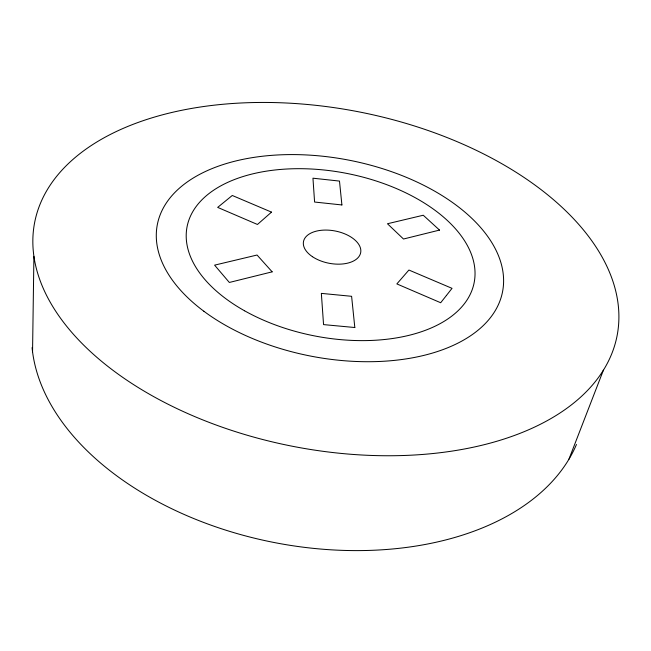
<?xml version="1.0" encoding="UTF-8"?>
<svg xmlns="http://www.w3.org/2000/svg" width="651" height="651" viewBox="0 0 651 651"><rect width="100%" height="100%" fill="white"/><g stroke="black" fill="none" stroke-linecap="round" stroke-linejoin="round"><path stroke-width="0.98" d="M32.55 351.76L33.909 256.348M568.909 459.28L603.396 370.191A296.677 170.472 11 0 0 268.57 102.476A296.677 170.472 11 0 0 105.641 364.633A296.677 170.472 11 0 0 603.396 370.191M446.399 295.505L452.03 288.344L408.909 270.035L396.858 283.917L440.678 302.739L446.383 295.521M576.469 444.462A280.085 177.804 11 0 1 281.558 543.894A280.085 177.804 11 0 1 32.086 347.626M271.516 212.128L257.454 224.473L217.678 207.392L232.277 195.479L271.516 212.128M439.515 230.088L403.49 239.015L387.467 223.749L423.264 215.237L439.515 230.088M272.159 271.841L229.339 282.461L214.594 265.144L257.055 255.029L272.159 271.841M354.819 327.518L323.555 324.605L321.35 293.381L351.605 296.303L354.819 327.518M341.905 204.951L314.596 202.038L312.952 178.195L339.488 181.084L341.905 204.951M244.532 310.771A146.231 82.832 11 0 0 474.083 282.998A146.231 82.832 11 0 0 273.249 170.196A146.231 82.832 11 0 0 244.532 310.771M203.853 311.235A175.843 99.815 11 0 0 496.404 308.623A175.843 99.815 11 0 0 289.573 154.596A175.843 99.815 11 0 0 203.853 311.235M312.415 256.673A29.116 16.421 11 0 0 360.084 254.574A29.116 16.421 11 0 0 323.75 230.112A29.116 16.421 11 0 0 312.415 256.673"/></g></svg>
